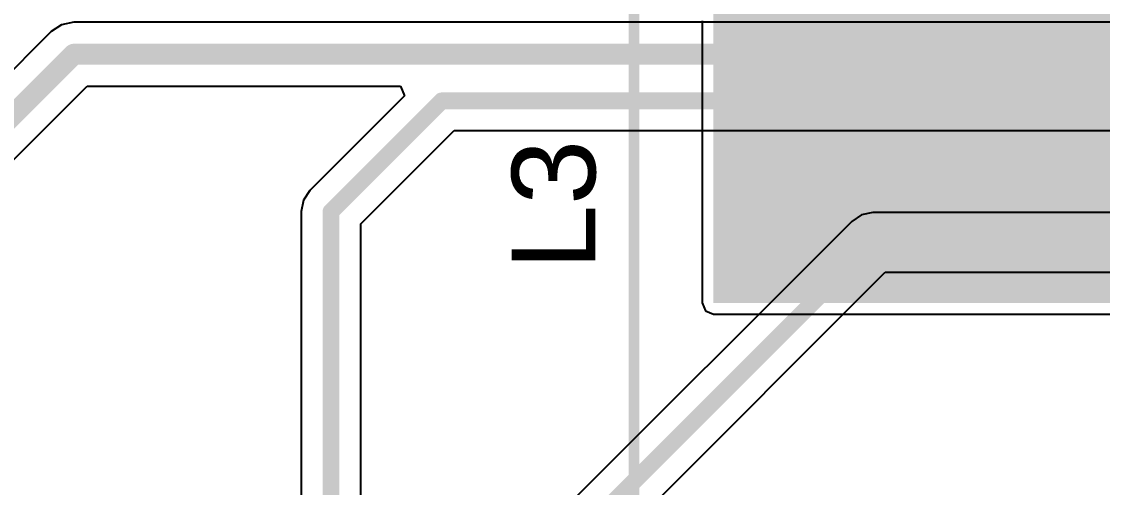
# Model space of a CAD drawing. Header units: inches. Extents: x -2.7 to 10.9, y -2.9 to 7.4.
# Drawn here: x -0.679 to -0.162, y -1.431 to -1.208 of the extents above; entities that cross this region are included whole.
import ezdxf

# ---------------------------------------------------------------- set-up
doc = ezdxf.new("R2010")
doc.units = ezdxf.units.IN
doc.header["$MEASUREMENT"] = 0
for name, color, linetype in [('Board Outline', 216, 'Continuous'), ('Bottom Layer', 5, 'Continuous'), ('Layer 2', 16, 'Continuous'), ('Top Layer', 1, 'Continuous'), ('Top Overlay', 2, 'Continuous'), ('Top Solder', 216, 'Continuous')]:
    doc.layers.add(name, color=color, linetype=linetype)
doc.styles.add('Arial', font='', dxfattribs={"height": 0.2})
doc.styles.get('Arial').set_extended_font_data('Arial')

# ---------------------------------------------------------------- blocks, each defined once
blk = doc.blocks.new('CYH127_33UH_118')
at = {"layer": 'Top Solder'}
blk.add_hatch(color=216, dxfattribs=at).paths.add_polyline_path([(-0.2876, 0.12028), (-0.12579, 0.12028), (-0.12579, -0.12028), (-0.2876, -0.12028)])
at = {"layer": 'Top Overlay'}
blk.add_lwpolyline([(0.238, -0.238, 0.005, 0.005, 0), (-0.238, -0.238, 0.005, 0.005, 0)], format="xyseb", dxfattribs=at)

msp = doc.modelspace()

# ---------------------------------------------------------------- hatches: boundary and pattern name
at = {"layer": 'Top Layer'}
for points in [[(-0.348, -1.257), (0.31357, -1.257), (0.31357, -1.19433), (-0.348, -1.19433)], [(-0.348, -1.34272), (0.28856, -1.34272), (0.28856, -1.247), (-0.348, -1.247)]]:
    msp.add_hatch(color=1, dxfattribs=at).paths.add_polyline_path(points)

# ---------------------------------------------------------------- linework, layer by layer
at = {"layer": 'Board Outline'}
msp.add_lwpolyline([(2.84412, -0.24125, 0.005, 0.005, -0.741893), (-2.49969, -1.37795, 0.005, 0.005, 0)], format="xyseb", dxfattribs=at)
at = {"layer": 'Bottom Layer'}
for p, q in [((-0.65987, -1.20956), (-0.66483, -1.21287)), ((-0.65402, -1.20839), (-0.65987, -1.20956)), ((0.60216, -1.20839), (-0.65402, -1.20839)), ((-0.66483, -1.21287), (-0.70981, -1.25786)), ((-0.68371, -1.275), (-0.64768, -1.23898)), ((-0.64768, -1.23898), (-0.4977, -1.23898)), ((-0.4977, -1.23898), (-0.49579, -1.2436)), ((-0.49579, -1.2436), (-0.54109, -1.28891)), ((-0.51673, -1.30491), (-0.47209, -1.26027)), ((-0.47209, -1.26027), (0.48064, -1.26027)), ((-0.54109, -1.28891), (-0.54419, -1.29354)), ((-0.54419, -1.29354), (-0.54527, -1.299)), ((-0.54527, -1.299), (-0.54527, -1.299)), ((-0.54527, -1.299), (-0.54527, -1.47809)), ((-0.51673, -1.47809), (-0.51673, -1.30491))]:
    msp.add_line(p, q, dxfattribs=at)
for points in [[(-0.699, -1.26867, 0.01, 0.01, 0), (-0.65402, -1.22369, 0.01, 0.01, 0)], [(-0.65402, -1.22369, 0.01, 0.01, 0), (0.60849, -1.22369, 0.01, 0.01, 0)], [(-0.531, -1.299, 0.008, 0.008, 0), (-0.478, -1.246, 0.008, 0.008, 0)], [(-0.478, -1.246, 0.008, 0.008, 0), (0.48655, -1.246, 0.008, 0.008, 0)], [(-0.531, -1.489, 0.008, 0.008, 0), (-0.531, -1.299, 0.008, 0.008, 0)]]:
    msp.add_lwpolyline(points, format="xyseb", dxfattribs=at)
for points in [[(-0.65652, -1.22369, 0.005, 0.005, 1), (-0.65152, -1.22369, 0.005, 0.005, 1)], [(-0.65652, -1.22369, 0.005, 0.005, 1), (-0.65152, -1.22369, 0.005, 0.005, 1)], [(-0.48, -1.246, 0.004, 0.004, 1), (-0.476, -1.246, 0.004, 0.004, 1)], [(-0.48, -1.246, 0.004, 0.004, 1), (-0.476, -1.246, 0.004, 0.004, 1)], [(-0.533, -1.299, 0.004, 0.004, 1), (-0.529, -1.299, 0.004, 0.004, 1)], [(-0.533, -1.299, 0.004, 0.004, 1), (-0.529, -1.299, 0.004, 0.004, 1)]]:
    msp.add_lwpolyline(points, format="xyseb", close=True, dxfattribs=at)
at = {"layer": 'Layer 2'}
for p, q in [((-0.27726, -1.30061), (-0.28189, -1.3037)), ((-0.27179, -1.29952), (-0.27726, -1.30061)), ((0.48137, -1.29952), (-0.27179, -1.29952)), ((-0.28189, -1.3037), (-0.44938, -1.47119)), ((-0.28189, -1.3037), (-0.28189, -1.3037)), ((-0.42919, -1.49138), (-0.26588, -1.32807)), ((-0.26588, -1.32807), (0.31537, -1.32807))]:
    msp.add_line(p, q, dxfattribs=at)
for points in [[(-0.447, -1.489, 0.008, 0.008, 0), (-0.27179, -1.31379, 0.008, 0.008, 0)], [(-0.27179, -1.31379, 0.008, 0.008, 0), (0.48137, -1.31379, 0.008, 0.008, 0)]]:
    msp.add_lwpolyline(points, format="xyseb", dxfattribs=at)
msp.add_lwpolyline([(-0.27379, -1.31379, 0.004, 0.004, 1), (-0.26979, -1.31379, 0.004, 0.004, 1)], format="xyseb", close=True, dxfattribs=at)
msp.add_lwpolyline([(-0.27379, -1.31379, 0.004, 0.004, 1), (-0.26979, -1.31379, 0.004, 0.004, 1)], format="xyseb", close=True, dxfattribs=at)
at = {"layer": 'Top Layer'}
for p, q in [((-0.35341, -1.2078), (-0.35341, -1.257)), ((-0.35341, -1.257), (-0.35341, -1.34272)), ((-0.35341, -1.34272), (-0.35183, -1.34655)), ((-0.35183, -1.34655), (-0.348, -1.34813)), ((-0.348, -1.34813), (0.22205, -1.34813))]:
    msp.add_line(p, q, dxfattribs=at)

# ---------------------------------------------------------------- block references
at = {"rotation": 270}
msp.add_blockref('CYH127_33UH_118', (-0.148, -1.33575), dxfattribs=at)

# ---------------------------------------------------------------- texts
at = {"layer": 'Top Overlay', "style": 'Arial'}
msp.add_text('L3', height=0.04, rotation=90, dxfattribs=at).set_placement((-0.40451, -1.32686))

doc.saveas('drawing.dxf')
